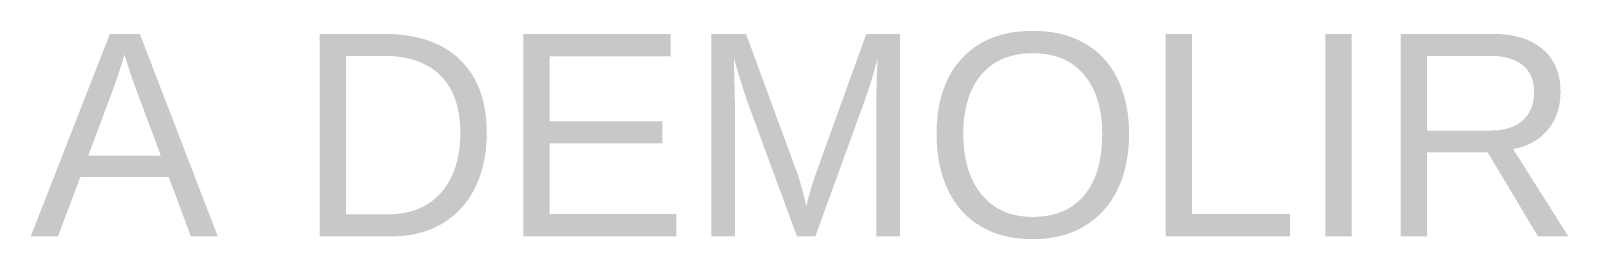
# Model space of a CAD drawing. Extents: x 0 to 11638, y -6007 to 0.
# Drawn here: x 10089.41 to 10095.12, y -3526.49 to -3525.72 of the extents above; entities that cross this region are included whole.
import ezdxf

# ---------------------------------------------------------------- set-up
doc = ezdxf.new("R2010")
doc.units = 0
doc.layers.add('ARQ - Textos', color=4, linetype='CONTINUOUS', lineweight=5)
doc.styles.get("Standard").update_dxf_attribs({"font": 'arial.ttf', "height": 0.15})

msp = doc.modelspace()

# ---------------------------------------------------------------- texts
at = {"layer": 'ARQ - Textos', "linetype": 'Continuous', "insert": (10089.40933372048, -3525.729120000687), "char_height": 0.75, "attachment_point": 1}
msp.add_mtext_dynamic_manual_height_columns('A DEMOLIR', width=40.70824545141658, gutter_width=10.04536722015473, heights=[0], dxfattribs=at)

doc.saveas('drawing.dxf')
